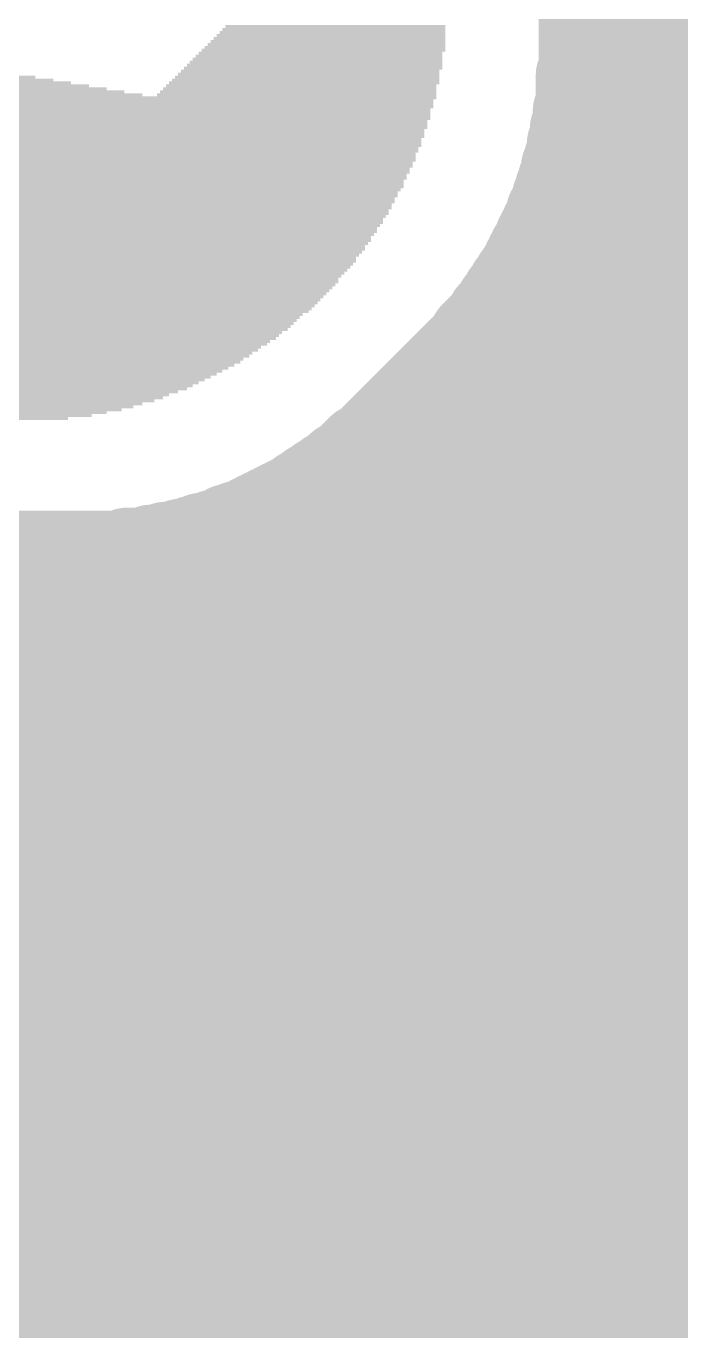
# Model space of a CAD drawing. Extents: x -0.1 to 57, y -0.1 to 41.
# Drawn here: x 28.092 to 29.194, y 2.109 to 4.306 of the extents above; entities that cross this region are included whole.
import ezdxf

# ---------------------------------------------------------------- set-up
doc = ezdxf.new("R2010")
doc.units = 0
doc.layers.add('16', color=175, linetype='CONTINUOUS')

# ---------------------------------------------------------------- blocks, each defined once
blk = doc.blocks.new('RECT')
blk.add_solid([(-0.5, -0.5), (0.5, -0.5), (-0.5, 0.5), (0.5, 0.5)])

msp = doc.modelspace()

# ---------------------------------------------------------------- linework, layer by layer
at = {"layer": '16', "const_width": 0.1524}
for points in [[(29.0311, 4.2278), (29.0311, 4.4922)], [(29.0311, 4.2672), (32.376, 4.2672)], [(29.0261, 4.2228), (29.0311, 4.2278)], [(29.0261, 4.1678), (29.0261, 4.2228)], [(29.0211, 4.1628), (29.0261, 4.1678)], [(29.0211, 4.1378), (29.0211, 4.1628)], [(29.0161, 4.1328), (29.0211, 4.1378)], [(29.0161, 4.1128), (29.0161, 4.1328)], [(29.0111, 4.1078), (29.0161, 4.1128)], [(29.0111, 4.0878), (29.0111, 4.1078)], [(29.0161, 4.1148), (32.376, 4.1148)], [(29.0061, 4.0828), (29.0111, 4.0878)], [(29.0061, 4.0728), (29.0061, 4.0828)], [(29.0011, 4.0678), (29.0061, 4.0728)], [(29.0011, 4.0528), (29.0011, 4.0678)], [(28.9911, 4.0328), (28.9961, 4.0378)], [(28.9911, 4.0228), (28.9911, 4.0328)], [(28.9961, 4.0478), (29.0011, 4.0528)], [(28.9961, 4.0378), (28.9961, 4.0478)], [(28.9861, 4.0178), (28.9911, 4.0228)], [(28.9861, 4.0078), (28.9861, 4.0178)], [(28.9761, 3.9928), (28.9811, 3.9978)], [(28.9761, 3.9828), (28.9761, 3.9928)], [(28.9811, 4.0028), (28.9861, 4.0078)], [(28.9811, 3.9978), (28.9811, 4.0028)], [(28.9661, 3.9678), (28.9711, 3.9728)], [(28.9661, 3.9628), (28.9661, 3.9678)], [(28.9711, 3.9778), (28.9761, 3.9828)], [(28.9711, 3.9728), (28.9711, 3.9778)], [(28.9561, 3.9478), (28.9611, 3.9528)], [(28.9561, 3.9378), (28.9561, 3.9478)], [(28.9611, 3.9578), (28.9661, 3.9628)], [(28.9611, 3.9528), (28.9611, 3.9578)], [(28.9657, 3.9624), (32.376, 3.9624)], [(28.9411, 3.9178), (28.9461, 3.9228)], [(28.9461, 3.9278), (28.9561, 3.9378)], [(28.9461, 3.9228), (28.9461, 3.9278)], [(28.9311, 3.8978), (28.9361, 3.9028)], [(28.9361, 3.9078), (28.9411, 3.9128)], [(28.9361, 3.9028), (28.9361, 3.9078)], [(28.9411, 3.9128), (28.9411, 3.9178)], [(28.9111, 3.8678), (28.9211, 3.8778)], [(28.9211, 3.8828), (28.9311, 3.8928)], [(28.9211, 3.8778), (28.9211, 3.8828)], [(28.9311, 3.8928), (28.9311, 3.8978)], [(28.9011, 3.8528), (28.9111, 3.8628)], [(28.9111, 3.8628), (28.9111, 3.8678)], [(28.8911, 3.8378), (28.9011, 3.8478)], [(28.8911, 3.8328), (28.8911, 3.8378)], [(28.9011, 3.8478), (28.9011, 3.8528)], [(28.8461, 3.7828), (28.8761, 3.8128)], [(28.8761, 3.8178), (28.8911, 3.8328)], [(28.8761, 3.8128), (28.8761, 3.8178)], [(28.8733, 3.81), (32.376, 3.81)], [(28.8161, 3.7478), (28.8461, 3.7778)], [(28.8461, 3.7778), (28.8461, 3.7828)], [(28.6822, 3.6139), (28.8161, 3.7478)], [(28.8161, 3.7478), (28.8161, 3.7478)], [(28.7259, 3.6576), (32.376, 3.6576)], [(28.6522, 3.5889), (28.6572, 3.5939)], [(28.6572, 3.5939), (28.6622, 3.5939)], [(28.6622, 3.5939), (28.6672, 3.5989)], [(28.6672, 3.5989), (28.6722, 3.6039)], [(28.6722, 3.6039), (28.6772, 3.6089)], [(28.6772, 3.6089), (28.6822, 3.6139)], [(28.6322, 3.5689), (28.6372, 3.5739)], [(28.6372, 3.5739), (28.6422, 3.5789)], [(28.6422, 3.5789), (28.6472, 3.5839)], [(28.6472, 3.5839), (28.6522, 3.5889)], [(28.5972, 3.5439), (28.6022, 3.5489)], [(28.6022, 3.5489), (28.6072, 3.5489)], [(28.6072, 3.5489), (28.6122, 3.5539)], [(28.6122, 3.5539), (28.6172, 3.5589)], [(28.6172, 3.5589), (28.6222, 3.5639)], [(28.6222, 3.5639), (28.6272, 3.5639)], [(28.6272, 3.5639), (28.6322, 3.5689)], [(28.5672, 3.5239), (28.5722, 3.5289)], [(28.5722, 3.5289), (28.5772, 3.5289)], [(28.5772, 3.5289), (28.5822, 3.5339)], [(28.5822, 3.5339), (28.5872, 3.5389)], [(28.5872, 3.5389), (28.5922, 3.5389)], [(28.5922, 3.5389), (28.5972, 3.5439)], [(28.5372, 3.5039), (28.5422, 3.5089)], [(28.5385, 3.5052), (32.376, 3.5052)], [(28.5422, 3.5089), (28.5472, 3.5089)], [(28.5472, 3.5089), (28.5522, 3.5139)], [(28.5522, 3.5139), (28.5572, 3.5189)], [(28.5572, 3.5189), (28.5622, 3.5189)], [(28.5622, 3.5189), (28.5672, 3.5239)], [(28.4872, 3.4789), (28.4922, 3.4839)], [(28.4922, 3.4839), (28.4972, 3.4839)], [(28.4972, 3.4839), (28.5022, 3.4889)], [(28.5022, 3.4889), (28.5072, 3.4889)], [(28.5072, 3.4889), (28.5122, 3.4939)], [(28.5122, 3.4939), (28.5172, 3.4939)], [(28.5172, 3.4939), (28.5222, 3.4989)], [(28.5222, 3.4989), (28.5272, 3.4989)], [(28.5272, 3.4989), (28.5322, 3.5039)], [(28.5322, 3.5039), (28.5372, 3.5039)], [(28.4422, 3.4589), (28.4472, 3.4639)], [(28.4472, 3.4639), (28.4572, 3.4639)], [(28.4572, 3.4639), (28.4622, 3.4689)], [(28.4622, 3.4689), (28.4672, 3.4689)], [(28.4672, 3.4689), (28.4722, 3.4739)], [(28.4722, 3.4739), (28.4772, 3.4739)], [(28.4772, 3.4739), (28.4822, 3.4789)], [(28.4822, 3.4789), (28.4872, 3.4789)], [(28.3672, 3.4339), (28.3722, 3.4389)], [(28.3722, 3.4389), (28.3822, 3.4389)], [(28.3822, 3.4389), (28.3872, 3.4439)], [(28.3872, 3.4439), (28.4022, 3.4439)], [(28.4022, 3.4439), (28.4072, 3.4489)], [(28.4072, 3.4489), (28.4172, 3.4489)], [(28.4172, 3.4489), (28.4222, 3.4539)], [(28.4222, 3.4539), (28.4272, 3.4539)], [(28.4272, 3.4539), (28.4322, 3.4589)], [(28.4322, 3.4589), (28.4422, 3.4589)], [(28.2572, 3.4139), (28.2622, 3.4189)], [(28.2622, 3.4189), (28.2972, 3.4189)], [(28.2972, 3.4189), (28.3022, 3.4239)], [(28.3022, 3.4239), (28.3222, 3.4239)], [(28.3222, 3.4239), (28.3272, 3.4289)], [(28.3272, 3.4289), (28.3472, 3.4289)], [(28.3472, 3.4289), (28.3522, 3.4339)], [(28.3522, 3.4339), (28.3672, 3.4339)], [(27.9178, 3.4139), (28.2572, 3.4139)], [(27.8561, 3.3528), (32.376, 3.3528)], [(27.7037, 3.2004), (32.376, 3.2004)], [(27.5513, 3.048), (32.3817, 3.048)], [(27.3989, 2.8956), (32.4448, 2.8956)], [(27.2465, 2.7432), (32.508, 2.7432)], [(27.0941, 2.5908), (32.6049, 2.5908)], [(26.9417, 2.4384), (32.7573, 2.4384)], [(24.2097, 2.286), (32.9754, 2.286)], [(23.9215, 2.1336), (38.0784, 2.1336)]]:
    msp.add_lwpolyline(points, dxfattribs=at)
at = {"layer": '16', "const_width": 0.0762}
for points in [[(29.0311, 4.3053, 1), (29.0311, 4.2291)], [(29.0642, 4.2228, 1), (28.988, 4.2228)], [(28.9992, 4.2498, 1), (29.053, 4.1959)], [(29.058, 4.2009, 1), (29.0042, 4.2548)], [(28.993, 4.2278, 1), (29.0692, 4.2278)], [(29.053, 4.1409, 1), (28.9992, 4.1948)], [(29.0592, 4.1628, 1), (28.983, 4.1628)], [(28.9942, 4.1898, 1), (29.048, 4.1359)], [(29.0542, 4.1328, 1), (28.978, 4.1328)], [(28.9892, 4.1598, 1), (29.043, 4.1059)], [(28.988, 4.1678, 1), (29.0642, 4.1678)], [(29.048, 4.1109, 1), (28.9942, 4.1648)], [(29.0492, 4.1078, 1), (28.973, 4.1078)], [(29.0161, 4.1529, 1), (29.0161, 4.0767)], [(28.983, 4.1378, 1), (29.0592, 4.1378)], [(29.043, 4.0859, 1), (28.9892, 4.1398)], [(29.0442, 4.0828, 1), (28.968, 4.0828)], [(28.9842, 4.1348, 1), (29.038, 4.0809)], [(29.038, 4.0609, 1), (28.9842, 4.1148)], [(29.0392, 4.0678, 1), (28.963, 4.0678)], [(28.9742, 4.0948, 1), (29.028, 4.0409)], [(28.9792, 4.1098, 1), (29.033, 4.0559)], [(28.978, 4.1128, 1), (29.0542, 4.1128)], [(29.033, 4.0459, 1), (28.9792, 4.0998)], [(29.0292, 4.0328, 1), (28.953, 4.0328)], [(29.0342, 4.0478, 1), (28.958, 4.0478)], [(28.9692, 4.0748, 1), (29.023, 4.0209)], [(28.968, 4.0728, 1), (29.0442, 4.0728)], [(29.023, 4.0109, 1), (28.9692, 4.0648)], [(28.973, 4.0878, 1), (29.0492, 4.0878)], [(29.028, 4.0259, 1), (28.9742, 4.0798)], [(29.0242, 4.0178, 1), (28.948, 4.0178)], [(28.9642, 4.0598, 1), (29.018, 4.0059)], [(28.963, 4.0528, 1), (29.0392, 4.0528)], [(29.018, 3.9959, 1), (28.9642, 4.0498)], [(29.0142, 3.9928, 1), (28.938, 3.9928)], [(29.0192, 4.0028, 1), (28.943, 4.0028)], [(28.9542, 4.0298, 1), (29.008, 3.9759)], [(28.9592, 4.0448, 1), (29.013, 3.9909)], [(29.008, 3.9709, 1), (28.9542, 4.0248)], [(28.958, 4.0378, 1), (29.0342, 4.0378)], [(29.013, 3.9809, 1), (28.9592, 4.0348)], [(29.0042, 3.9678, 1), (28.928, 3.9678)], [(29.0092, 3.9778, 1), (28.933, 3.9778)], [(28.9442, 4.0048, 1), (28.998, 3.9509)], [(28.9492, 4.0198, 1), (29.003, 3.9659)], [(28.998, 3.9459, 1), (28.9442, 3.9998)], [(28.948, 4.0078, 1), (29.0242, 4.0078)], [(29.003, 3.9559, 1), (28.9492, 4.0098)], [(28.953, 4.0228, 1), (29.0292, 4.0228)], [(28.9942, 3.9478, 1), (28.918, 3.9478)], [(28.9992, 3.9578, 1), (28.923, 3.9578)], [(28.9342, 3.9848, 1), (28.988, 3.9309)], [(28.9657, 4.0005, 1), (28.9657, 3.9243)], [(28.9392, 3.9948, 1), (28.993, 3.9409)], [(28.988, 3.9259, 1), (28.9342, 3.9798)], [(28.938, 3.9828, 1), (29.0142, 3.9828)], [(28.993, 3.9359, 1), (28.9392, 3.9898)], [(28.943, 3.9978, 1), (29.0192, 3.9978)], [(28.9842, 3.9278, 1), (28.908, 3.9278)], [(28.9292, 3.9748, 1), (28.983, 3.9209)], [(28.973, 3.8959, 1), (28.9192, 3.9498)], [(28.928, 3.9628, 1), (29.0042, 3.9628)], [(28.983, 3.9109, 1), (28.9292, 3.9648)], [(28.933, 3.9728, 1), (29.0092, 3.9728)], [(28.9742, 3.9078, 1), (28.898, 3.9078)], [(28.9792, 3.9178, 1), (28.903, 3.9178)], [(28.9142, 3.9448, 1), (28.968, 3.8909)], [(28.9192, 3.9548, 1), (28.973, 3.9009)], [(28.963, 3.8759, 1), (28.9092, 3.9298)], [(28.968, 3.8859, 1), (28.9142, 3.9398)], [(28.918, 3.9378, 1), (28.9942, 3.9378)], [(28.923, 3.9528, 1), (28.9992, 3.9528)], [(28.9592, 3.8828, 1), (28.883, 3.8828)], [(28.9692, 3.8978, 1), (28.893, 3.8978)], [(28.9042, 3.9248, 1), (28.958, 3.8709)], [(28.948, 3.8509, 1), (28.8942, 3.9048)], [(28.9092, 3.9348, 1), (28.963, 3.8809)], [(28.958, 3.8659, 1), (28.9042, 3.9198)], [(28.908, 3.9228, 1), (28.9842, 3.9228)], [(28.9492, 3.8678, 1), (28.873, 3.8678)], [(28.8842, 3.8948, 1), (28.938, 3.8409)], [(28.8942, 3.9098, 1), (28.948, 3.8559)], [(28.938, 3.8359, 1), (28.8842, 3.8898)], [(28.898, 3.9028, 1), (28.9742, 3.9028)], [(28.903, 3.9128, 1), (28.9792, 3.9128)], [(28.9292, 3.8378, 1), (28.853, 3.8378)], [(28.9392, 3.8528, 1), (28.863, 3.8528)], [(28.8742, 3.8798, 1), (28.928, 3.8259)], [(28.928, 3.8209, 1), (28.8742, 3.8748)], [(28.883, 3.8778, 1), (28.9592, 3.8778)], [(28.893, 3.8928, 1), (28.9692, 3.8928)], [(28.9142, 3.8178, 1), (28.838, 3.8178)], [(28.903, 3.7859, 1), (28.8492, 3.8398)], [(28.8642, 3.8648, 1), (28.918, 3.8109)], [(28.918, 3.8059, 1), (28.8642, 3.8598)], [(28.873, 3.8628, 1), (28.9492, 3.8628)], [(28.8733, 3.8481, 1), (28.8733, 3.7719)], [(28.8492, 3.8448, 1), (28.903, 3.7909)], [(28.853, 3.8328, 1), (28.9292, 3.8328)], [(28.863, 3.8478, 1), (28.9392, 3.8478)], [(28.8842, 3.7828, 1), (28.808, 3.7828)], [(28.8192, 3.8098, 1), (28.873, 3.7559)], [(28.873, 3.7509, 1), (28.8192, 3.8048)], [(28.838, 3.8128, 1), (28.9142, 3.8128)], [(28.8542, 3.7478, 1), (28.778, 3.7478)], [(28.843, 3.7209, 1), (28.7892, 3.7748)], [(28.7892, 3.7748, 1), (28.843, 3.7209)], [(28.808, 3.7778, 1), (28.8842, 3.7778)], [(28.778, 3.7478, 1), (28.8542, 3.7478)], [(28.7259, 3.6957, 1), (28.7259, 3.6195)], [(28.6572, 3.632, 1), (28.6572, 3.5558)], [(28.6841, 3.567, 1), (28.6302, 3.6208)], [(28.6452, 3.6308, 1), (28.6991, 3.577)], [(28.6502, 3.6358, 1), (28.7041, 3.582)], [(28.6941, 3.572, 1), (28.6402, 3.6258)], [(28.6552, 3.6408, 1), (28.7091, 3.587)], [(28.6991, 3.577, 1), (28.6452, 3.6308)], [(28.7041, 3.582, 1), (28.6502, 3.6358)], [(28.7091, 3.587, 1), (28.6552, 3.6408)], [(28.6622, 3.5558, 1), (28.6622, 3.632)], [(28.6202, 3.6108, 1), (28.6741, 3.557)], [(28.6641, 3.547, 1), (28.6102, 3.6008)], [(28.6252, 3.6158, 1), (28.6791, 3.562)], [(28.6691, 3.552, 1), (28.6152, 3.6058)], [(28.6741, 3.557, 1), (28.6202, 3.6108)], [(28.6352, 3.6208, 1), (28.6891, 3.567)], [(28.6791, 3.562, 1), (28.6252, 3.6158)], [(28.6402, 3.6258, 1), (28.6941, 3.572)], [(28.6022, 3.587, 1), (28.6022, 3.5108)], [(28.6291, 3.522, 1), (28.5752, 3.5758)], [(28.6222, 3.602, 1), (28.6222, 3.5258)], [(28.6391, 3.527, 1), (28.5852, 3.5808)], [(28.6002, 3.5908, 1), (28.6541, 3.537)], [(28.6441, 3.532, 1), (28.5902, 3.5858)], [(28.6052, 3.5958, 1), (28.6591, 3.542)], [(28.6491, 3.537, 1), (28.5952, 3.5908)], [(28.6102, 3.6008, 1), (28.6641, 3.547)], [(28.6152, 3.6058, 1), (28.6691, 3.552)], [(28.6591, 3.542, 1), (28.6052, 3.5958)], [(28.6072, 3.5108, 1), (28.6072, 3.587)], [(28.6272, 3.5258, 1), (28.6272, 3.602)], [(28.5722, 3.567, 1), (28.5722, 3.4908)], [(28.5991, 3.502, 1), (28.5452, 3.5558)], [(28.5872, 3.577, 1), (28.5872, 3.5008)], [(28.5652, 3.5658, 1), (28.6191, 3.512)], [(28.6091, 3.507, 1), (28.5552, 3.5608)], [(28.5702, 3.5708, 1), (28.6241, 3.517)], [(28.6141, 3.512, 1), (28.5602, 3.5658)], [(28.5802, 3.5758, 1), (28.6341, 3.522)], [(28.6241, 3.517, 1), (28.5702, 3.5708)], [(28.5852, 3.5808, 1), (28.6391, 3.527)], [(28.5772, 3.4908, 1), (28.5772, 3.567)], [(28.5902, 3.5858, 1), (28.6441, 3.532)], [(28.5922, 3.5008, 1), (28.5922, 3.577)], [(28.5385, 3.5433, 1), (28.5385, 3.4671)], [(28.5422, 3.547, 1), (28.5422, 3.4708)], [(28.5691, 3.482, 1), (28.5152, 3.5358)], [(28.5572, 3.557, 1), (28.5572, 3.4808)], [(28.5352, 3.5458, 1), (28.5891, 3.492)], [(28.5791, 3.487, 1), (28.5252, 3.5408)], [(28.5402, 3.5508, 1), (28.5941, 3.497)], [(28.5841, 3.492, 1), (28.5302, 3.5458)], [(28.5502, 3.5558, 1), (28.6041, 3.502)], [(28.5941, 3.497, 1), (28.5402, 3.5508)], [(28.5552, 3.5608, 1), (28.6091, 3.507)], [(28.5472, 3.4708, 1), (28.5472, 3.547)], [(28.5622, 3.4808, 1), (28.5622, 3.557)], [(28.4922, 3.522, 1), (28.4922, 3.4458)], [(28.5022, 3.527, 1), (28.5022, 3.4508)], [(28.5191, 3.457, 1), (28.4652, 3.5108)], [(28.5122, 3.532, 1), (28.5122, 3.4558)], [(28.5291, 3.462, 1), (28.4752, 3.5158)], [(28.4902, 3.5208, 1), (28.5441, 3.467)], [(28.5222, 3.537, 1), (28.5222, 3.4608)], [(28.5391, 3.467, 1), (28.4852, 3.5208)], [(28.5002, 3.5258, 1), (28.5541, 3.472)], [(28.5322, 3.542, 1), (28.5322, 3.4658)], [(28.5491, 3.472, 1), (28.4952, 3.5258)], [(28.4972, 3.4458, 1), (28.4972, 3.522)], [(28.5102, 3.5308, 1), (28.5641, 3.477)], [(28.5591, 3.477, 1), (28.5052, 3.5308)], [(28.5072, 3.4508, 1), (28.5072, 3.527)], [(28.5202, 3.5358, 1), (28.5741, 3.482)], [(28.5252, 3.5408, 1), (28.5791, 3.487)], [(28.5172, 3.4558, 1), (28.5172, 3.532)], [(28.5272, 3.4608, 1), (28.5272, 3.537)], [(28.5372, 3.4658, 1), (28.5372, 3.542)], [(28.4472, 3.502, 1), (28.4472, 3.4258)], [(28.4741, 3.437, 1), (28.4202, 3.4908)], [(28.4622, 3.507, 1), (28.4622, 3.4308)], [(28.4722, 3.512, 1), (28.4722, 3.4358)], [(28.4891, 3.442, 1), (28.4352, 3.4958)], [(28.4502, 3.5008, 1), (28.5041, 3.447)], [(28.4822, 3.517, 1), (28.4822, 3.4408)], [(28.4991, 3.447, 1), (28.4452, 3.5008)], [(28.4602, 3.5058, 1), (28.5141, 3.452)], [(28.5091, 3.452, 1), (28.4552, 3.5058)], [(28.4572, 3.4258, 1), (28.4572, 3.502)], [(28.4702, 3.5108, 1), (28.5241, 3.457)], [(28.4672, 3.4308, 1), (28.4672, 3.507)], [(28.4802, 3.5158, 1), (28.5341, 3.462)], [(28.4772, 3.4358, 1), (28.4772, 3.512)], [(28.4872, 3.4408, 1), (28.4872, 3.517)], [(28.3722, 3.477, 1), (28.3722, 3.4008)], [(28.3991, 3.412, 1), (28.3452, 3.4658)], [(28.3872, 3.482, 1), (28.3872, 3.4058)], [(28.4141, 3.417, 1), (28.3602, 3.4708)], [(28.4072, 3.487, 1), (28.4072, 3.4108)], [(28.4341, 3.422, 1), (28.3802, 3.4758)], [(28.3822, 3.4008, 1), (28.3822, 3.477)], [(28.4222, 3.492, 1), (28.4222, 3.4158)], [(28.4002, 3.4808, 1), (28.4541, 3.427)], [(28.4322, 3.497, 1), (28.4322, 3.4208)], [(28.4491, 3.427, 1), (28.3952, 3.4808)], [(28.4022, 3.4058, 1), (28.4022, 3.482)], [(28.4152, 3.4858, 1), (28.4691, 3.432)], [(28.4591, 3.432, 1), (28.4052, 3.4858)], [(28.4172, 3.4108, 1), (28.4172, 3.487)], [(28.4302, 3.4908, 1), (28.4841, 3.437)], [(28.4272, 3.4158, 1), (28.4272, 3.492)], [(28.4402, 3.4958, 1), (28.4941, 3.442)], [(28.4422, 3.4208, 1), (28.4422, 3.497)], [(28.2622, 3.457, 1), (28.2622, 3.3808)], [(28.2891, 3.392, 1), (28.2352, 3.4458)], [(28.3022, 3.462, 1), (28.3022, 3.3858)], [(28.3291, 3.397, 1), (28.2752, 3.4508)], [(28.3272, 3.467, 1), (28.3272, 3.3908)], [(28.2972, 3.3808, 1), (28.2972, 3.457)], [(28.3541, 3.402, 1), (28.3002, 3.4558)], [(28.3202, 3.4558, 1), (28.3741, 3.402)], [(28.3522, 3.472, 1), (28.3522, 3.3958)], [(28.3222, 3.3858, 1), (28.3222, 3.462)], [(28.3791, 3.407, 1), (28.3252, 3.4608)], [(28.3402, 3.4608, 1), (28.3941, 3.407)], [(28.3552, 3.4658, 1), (28.4091, 3.412)], [(28.3472, 3.3908, 1), (28.3472, 3.467)], [(28.3752, 3.4708, 1), (28.4291, 3.417)], [(28.3672, 3.3958, 1), (28.3672, 3.472)], [(28.3902, 3.4758, 1), (28.4441, 3.422)], [(28.2302, 3.4408, 1), (28.2841, 3.387)], [(28.2572, 3.3758, 1), (28.2572, 3.452)], [(28.2702, 3.4458, 1), (28.3241, 3.392)], [(28.2952, 3.4508, 1), (28.3491, 3.397)]]:
    msp.add_lwpolyline(points, format="xyb", dxfattribs=at)

# ---------------------------------------------------------------- block references
at = {"layer": '16', "yscale": 0.005}
for p, xscale in [((28.6125, 4.305), 0.37), ((28.6025, 4.285), 0.39), ((28.605, 4.29), 0.385), ((28.6075, 4.295), 0.38), ((28.61, 4.3), 0.375), ((28.5875, 4.26), 0.41), ((28.5925, 4.265), 0.41), ((28.595, 4.27), 0.405), ((28.5975, 4.275), 0.4), ((28.6, 4.28), 0.395), ((28.5775, 4.24), 0.43), ((28.58, 4.245), 0.425), ((28.5825, 4.25), 0.42), ((28.585, 4.255), 0.415), ((27.745, 4.22), 0.725), ((27.76, 4.215), 0.755), ((28.5625, 4.215), 0.45), ((28.565, 4.22), 0.445), ((28.5675, 4.225), 0.44), ((28.57, 4.23), 0.435), ((28.575, 4.235), 0.435), ((27.775, 4.21), 0.785), ((27.79, 4.205), 0.815), ((27.8075, 4.2), 0.84), ((27.8225, 4.195), 0.87), ((28.55, 4.195), 0.465), ((28.5525, 4.2), 0.46), ((28.555, 4.205), 0.455), ((28.56, 4.21), 0.455), ((27.8375, 4.19), 0.9), ((28.085, 4.185), 1.395), ((28.085, 4.18), 1.385), ((28.085, 4.175), 1.385), ((28.5475, 4.19), 0.47), ((28.085, 4.17), 1.385), ((28.0825, 4.165), 1.38), ((28.085, 4.16), 1.375), ((28.085, 4.155), 1.375), ((28.085, 4.15), 1.375), ((28.0825, 4.145), 1.37), ((28.085, 4.14), 1.365), ((28.085, 4.135), 1.365), ((28.0825, 4.13), 1.36), ((28.07, 4.11), 1.375), ((28.0725, 4.115), 1.37), ((28.0775, 4.12), 1.37), ((28.08, 4.125), 1.365), ((28.0525, 4.085), 1.39), ((28.055, 4.09), 1.385), ((28.06, 4.095), 1.385), ((28.0625, 4.1), 1.38), ((28.0675, 4.105), 1.38), ((28.0375, 4.065), 1.4), ((28.0425, 4.07), 1.4), ((28.045, 4.075), 1.395), ((28.05, 4.08), 1.395), ((28.02, 4.04), 1.415), ((28.0225, 4.045), 1.41), ((28.0275, 4.05), 1.41), ((28.03, 4.055), 1.405), ((28.035, 4.06), 1.405), ((28.005, 4.02), 1.425), ((28.0075, 4.025), 1.42), ((28.0125, 4.03), 1.42), ((28.0175, 4.035), 1.42), ((27.99, 4), 1.435), ((27.9925, 4.005), 1.43), ((27.9975, 4.01), 1.43), ((28, 4.015), 1.425), ((27.97, 3.975), 1.445), ((27.9725, 3.98), 1.44), ((27.9775, 3.985), 1.44), ((27.9825, 3.99), 1.44), ((27.985, 3.995), 1.435), ((27.9525, 3.955), 1.45), ((27.9575, 3.96), 1.45), ((27.96, 3.965), 1.445), ((27.965, 3.97), 1.445), ((27.9325, 3.93), 1.46), ((27.935, 3.935), 1.455), ((27.94, 3.94), 1.455), ((27.945, 3.945), 1.455), ((27.9475, 3.95), 1.45), ((27.915, 3.91), 1.465), ((27.9175, 3.915), 1.46), ((27.9225, 3.92), 1.46), ((27.9275, 3.925), 1.46), ((27.895, 3.89), 1.465), ((27.9, 3.895), 1.465), ((27.905, 3.9), 1.465), ((27.91, 3.905), 1.465), ((27.8725, 3.865), 1.47), ((27.8775, 3.87), 1.47), ((27.8825, 3.875), 1.47), ((27.885, 3.88), 1.465), ((27.89, 3.885), 1.465), ((27.8525, 3.845), 1.47), ((27.8575, 3.85), 1.47), ((27.8625, 3.855), 1.47), ((27.8675, 3.86), 1.47), ((27.825, 3.82), 1.465), ((27.8325, 3.825), 1.47), ((27.8375, 3.83), 1.47), ((27.8425, 3.835), 1.47), ((27.8475, 3.84), 1.47), ((27.805, 3.8), 1.465), ((27.81, 3.805), 1.465), ((27.815, 3.81), 1.465), ((27.82, 3.815), 1.465), ((27.7825, 3.78), 1.46), ((27.7875, 3.785), 1.46), ((27.7925, 3.79), 1.46), ((27.8, 3.795), 1.465), ((27.75, 3.755), 1.445), ((27.7575, 3.76), 1.45), ((27.7625, 3.765), 1.45), ((27.77, 3.77), 1.455), ((27.775, 3.775), 1.455), ((27.725, 3.735), 1.435), ((27.7325, 3.74), 1.44), ((27.7375, 3.745), 1.44), ((27.745, 3.75), 1.445), ((27.6875, 3.71), 1.41), ((27.695, 3.715), 1.415), ((27.7025, 3.72), 1.42), ((27.71, 3.725), 1.425), ((27.7175, 3.73), 1.43), ((27.655, 3.69), 1.385), ((27.665, 3.695), 1.395), ((27.6725, 3.7), 1.4), ((27.68, 3.705), 1.405), ((27.6375, 3.68), 1.37), ((27.645, 3.685), 1.375), ((28.0875, 3.675), 0.44), ((28.085, 3.67), 0.405), ((28.0875, 3.665), 0.37), ((28.0875, 3.66), 0.33), ((28.085, 3.655), 0.285), ((28.0875, 3.65), 0.23), ((28.0875, 3.645), 0.15)]:
    msp.add_blockref('RECT', p, dxfattribs=dict(at, xscale=xscale))

doc.saveas('drawing.dxf')
